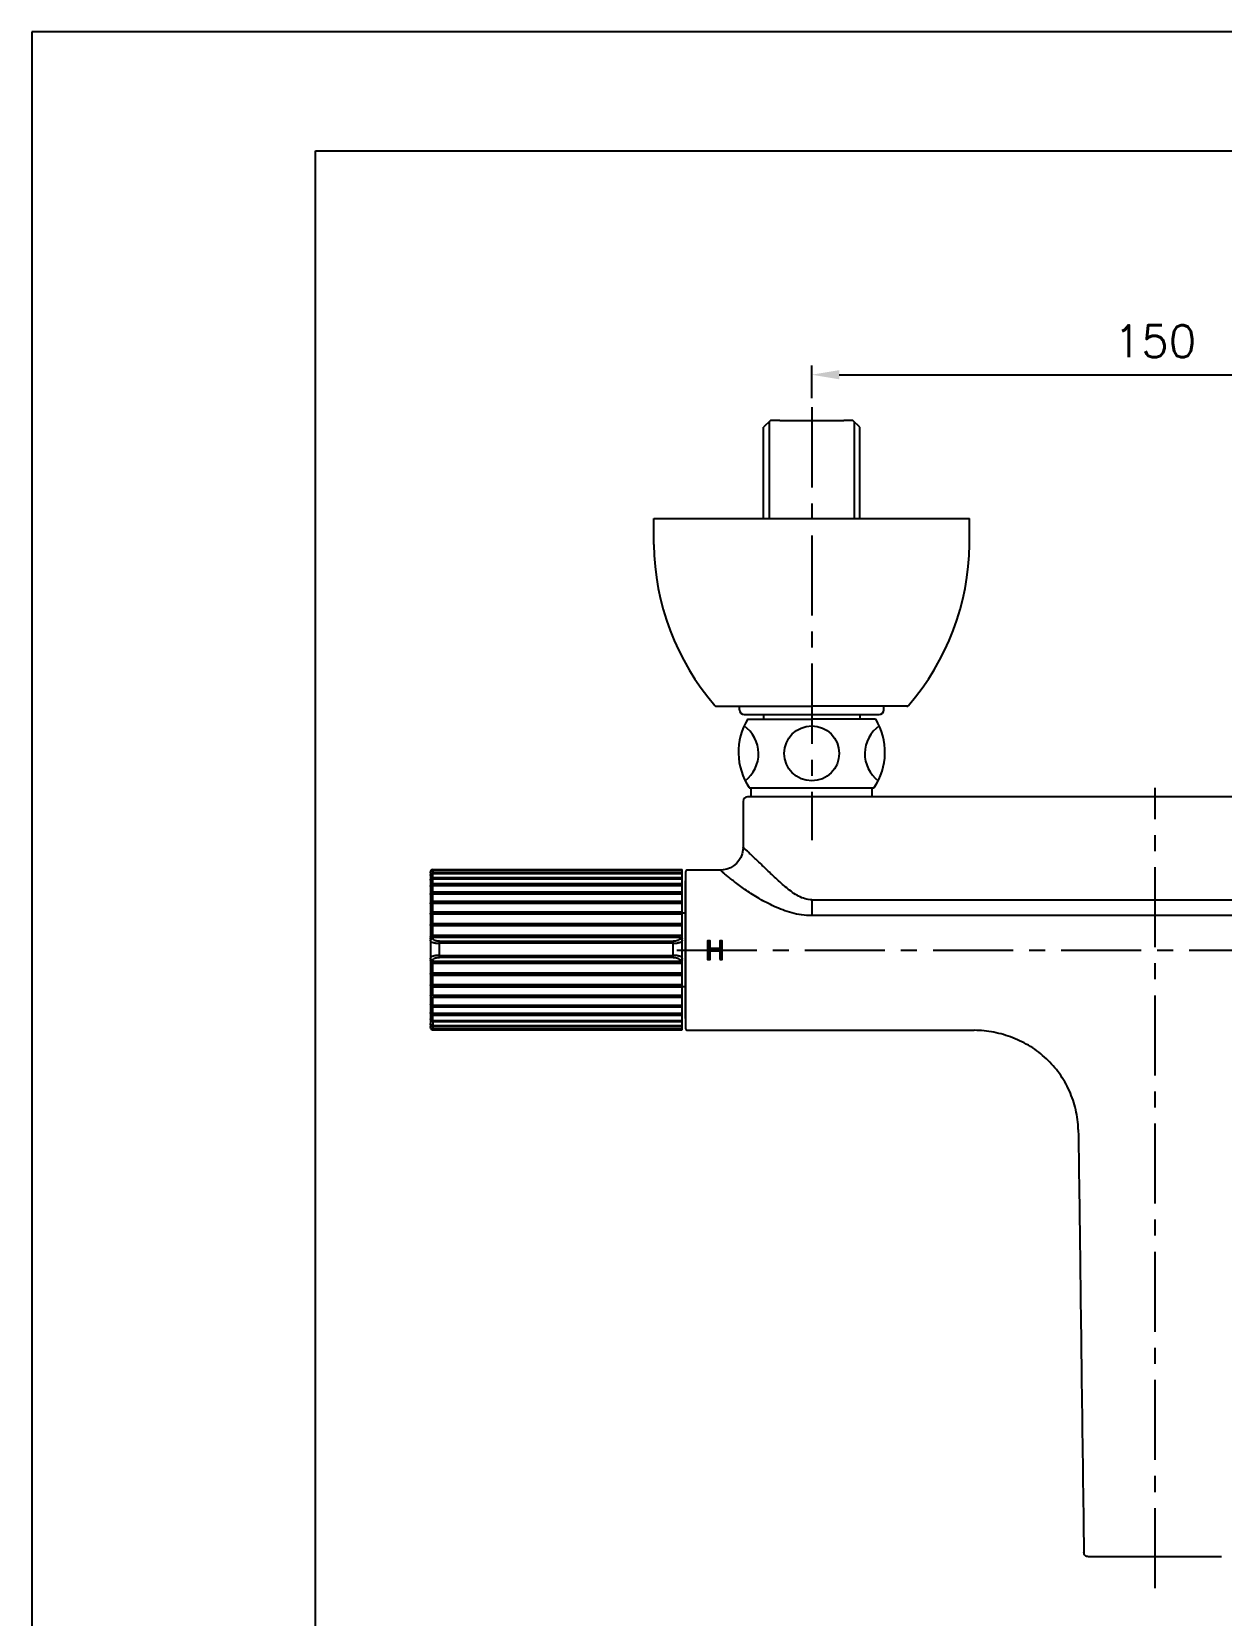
# Model space of a CAD drawing. Extents: x 19886 to 20306, y -169 to 128.
# Drawn here: x 19886.1 to 20016.1, y -44.7 to 128.3 of the extents above; entities that cross this region are included whole.
import ezdxf

# ---------------------------------------------------------------- set-up
doc = ezdxf.new("R2010")
doc.units = 0
doc.header["$LTSCALE"] = 7
doc.header["$MEASUREMENT"] = 0
doc.linetypes.add('CENTER', pattern=[2, 1.25, -0.25, 0.25, -0.25])
doc.layers.get('0').update_dxf_attribs({"color": 2, "linetype": 'CONTINUOUS'})
for name, color, linetype in [('CL', 1, 'CENTER'), ('D', 2, 'CONTINUOUS'), ('DIM', 2, 'CONTINUOUS'), ('DWG', 7, 'CONTINUOUS'), ('TXT', 4, 'CONTINUOUS')]:
    doc.layers.add(name, color=color, linetype=linetype)
doc.styles.add('GHS', font='romans', dxfattribs={"bigfont": 'ghs'})

# ---------------------------------------------------------------- blocks, each defined once
blk = doc.blocks.new('BORDER')
for p, q in [((1, 1), (0, 1)), ((0, 1), (0, 0))]:
    blk.add_line(p, q)

msp = doc.modelspace()

# ---------------------------------------------------------------- hatches: boundary and pattern name
at = {"layer": 'DWG'}
h = msp.add_hatch(color=256, dxfattribs=at)
h.dxf.hatch_style = 2
edge = h.paths.add_edge_path()
edge.add_spline(control_points=[(19961.31, 26.94), (19961.31, 26.94), (19961.31, 27.9), (19961.31, 27.9), (19961.31, 27.9), (19960.25, 27.9), (19960.25, 27.9), (19960.25, 27.9), (19960.25, 26.94), (19960.25, 26.94), (19960.25, 26.94), (19959.99, 26.94), (19959.99, 26.94), (19959.99, 26.94), (19959.99, 29), (19959.99, 29), (19959.99, 29), (19960.25, 29), (19960.25, 29), (19960.25, 29), (19960.25, 28.14), (19960.25, 28.14), (19960.25, 28.14), (19961.31, 28.14), (19961.31, 28.14), (19961.31, 28.14), (19961.31, 29), (19961.31, 29), (19961.31, 29), (19961.58, 29), (19961.58, 29), (19961.58, 29), (19961.58, 26.94), (19961.58, 26.94), (19961.58, 26.94), (19961.31, 26.94), (19961.31, 26.94)], knot_values=[0, 0, 0, 0, 1, 1, 1, 2, 2, 2, 3, 3, 3, 4, 4, 4, 5, 5, 5, 6, 6, 6, 7, 7, 7, 8, 8, 8, 9, 9, 9, 10, 10, 10, 11, 11, 11, 12, 12, 12, 12], degree=3, periodic=0)

# ---------------------------------------------------------------- linework, layer by layer
at = {"layer": 'CL'}
for p, q in [((19971.36, 87.27), (19971.36, 39.98)), ((20008.86, -41.71), (20008.86, 45.72)), ((19956.61, 27.97), (20061.11, 27.97))]:
    msp.add_line(p, q, dxfattribs=at)
at = {"layer": 'D'}
for p, q in [((19966.71, 85.69), (19966.71, 75.12)), ((19976.01, 85.69), (19976.01, 75.12))]:
    msp.add_line(p, q, dxfattribs=at)
at = {"layer": 'DIM', "ltscale": 0.6}
for p, q in [((19971.36, 88.27), (19971.36, 91.83)), ((19974.36, 90.83), (20043.36, 90.83))]:
    msp.add_line(p, q, dxfattribs=at)
msp.add_solid([(19974.36, 91.33), (19974.36, 90.33), (19971.36, 90.83)], dxfattribs=at)
at = {"layer": 'DWG'}
for p, q in [((19966.86, 85.84), (19966.11, 85.09)), ((19966.11, 75.12), (19966.11, 85.09)), ((19967.86, 85.84), (19966.86, 85.84)), ((19967.86, 85.84), (19974.86, 85.84)), ((19975.86, 85.84), (19974.86, 85.84)), ((19976.61, 85.09), (19975.86, 85.84)), ((19976.61, 75.12), (19976.61, 85.09)), ((19954.11, 75.12), (19988.61, 75.12)), ((19954.11, 72.28), (19954.11, 75.12)), ((19988.61, 72.28), (19988.61, 75.12)), ((19960.97, 54.62), (19971.36, 54.62)), ((19963.48, 54.22), (19963.48, 54.62)), ((19963.98, 53.72), (19971.36, 53.72)), ((19966.11, 53.72), (19967.36, 53.72)), ((19966.11, 53.72), (19966.11, 53.22)), ((19981.87, 54.62), (19971.36, 54.62)), ((19971.36, 53.72), (19978.73, 53.72)), ((19976.61, 53.72), (19976.61, 53.22)), ((19979.23, 54.22), (19979.23, 54.62)), ((19964.37, 53.22), (19971.36, 53.22)), ((19978.34, 53.22), (19971.36, 53.22)), ((19964.53, 45.72), (19978.19, 45.72)), ((19964.76, 44.72), (19964.76, 45.72)), ((19977.96, 44.72), (19977.96, 45.72)), ((19963.86, 44.22), (19963.86, 39.22)), ((20053.36, 44.72), (19964.36, 44.72)), ((19929.72, 36.59), (19929.71, 36.52)), ((19929.71, 36.52), (19929.71, 36.48)), ((19929.71, 36.42), (19929.71, 19.52)), ((19929.96, 36.77), (19957.21, 36.77)), ((19957.21, 19.27), (19957.21, 36.77)), ((19957.61, 19.37), (19957.61, 36.57)), ((19961.36, 36.72), (19957.76, 36.72)), ((19957.56, 35.52), (19957.61, 35.57)), ((19957.56, 20.52), (19957.56, 35.52)), ((19971.36, 33.48), (19971.36, 31.75)), ((19971.36, 33.48), (20046.36, 33.48)), ((19957.21, 32.05), (19957.56, 32.05)), ((20046.36, 31.75), (19971.36, 31.75)), ((19957.21, 23.99), (19957.56, 23.99)), ((19929.96, 19.27), (19957.19, 19.27)), ((19929.96, 19.27), (19957.21, 19.27)), ((19957.56, 20.52), (19957.61, 20.47)), ((19957.76, 19.22), (19989.11, 19.22)), ((20016.11, -38.28), (20001.61, -38.28))]:
    msp.add_line(p, q, dxfattribs=at)
at = {"layer": 'DWG', "color": 2}
for p, q in [((19929.96, 36.69), (19929.96, 36.77)), ((19957.21, 36.69), (19929.96, 36.69)), ((19929.96, 36.65), (19929.96, 36.4)), ((19957.21, 36.65), (19929.96, 36.65)), ((19957.21, 36.4), (19929.96, 36.4)), ((19929.96, 35.9), (19929.96, 36.31)), ((19957.21, 36.31), (19929.96, 36.31)), ((19929.96, 35.9), (19957.21, 35.9)), ((19929.96, 35.21), (19929.96, 35.77)), ((19929.96, 35.77), (19957.21, 35.77)), ((19957.21, 35.21), (19929.96, 35.21)), ((19929.96, 34.34), (19929.96, 35.04)), ((19929.96, 35.04), (19957.21, 35.04)), ((19929.96, 34.34), (19957.21, 34.34)), ((19929.96, 33.31), (19929.96, 34.13)), ((19929.96, 34.13), (19957.21, 34.13)), ((19929.96, 33.31), (19957.21, 33.31)), ((19929.96, 32.16), (19929.96, 33.08)), ((19957.21, 33.08), (19929.96, 33.08)), ((19957.21, 31.91), (19929.71, 31.91)), ((19929.96, 32.16), (19957.21, 32.16)), ((19929.96, 30.9), (19929.96, 31.9)), ((19957.21, 31.9), (19929.96, 31.9)), ((19957.21, 30.68), (19929.71, 30.68)), ((19929.96, 30.9), (19957.21, 30.9)), ((19929.96, 29.57), (19929.96, 30.63)), ((19957.21, 30.63), (19929.96, 30.63)), ((19957.21, 29.57), (19929.96, 29.57)), ((19929.96, 29.39), (19929.96, 29.24)), ((19929.96, 29.39), (19956.96, 29.39)), ((19930.71, 27.18), (19930.71, 28.94)), ((19930.71, 28.94), (19956.21, 28.94)), ((19956.21, 28.73), (19930.71, 28.73)), ((19956.21, 27.18), (19956.21, 28.94)), ((19956.96, 29.24), (19956.96, 29.39)), ((19929.96, 26.88), (19929.96, 26.73)), ((19956.96, 26.73), (19929.96, 26.73)), ((19929.96, 25.49), (19929.96, 26.55)), ((19929.96, 26.55), (19957.21, 26.55)), ((19930.71, 27.4), (19956.21, 27.4)), ((19956.21, 27.18), (19930.71, 27.18)), ((19956.96, 26.73), (19956.96, 26.88)), ((19929.71, 25.43), (19957.21, 25.43)), ((19929.96, 25.49), (19957.21, 25.49)), ((19929.96, 24.21), (19929.96, 25.22)), ((19957.21, 25.22), (19929.96, 25.22)), ((19929.71, 24.2), (19957.21, 24.2)), ((19929.96, 24.21), (19957.21, 24.21)), ((19929.96, 23.03), (19929.96, 23.96)), ((19929.96, 23.96), (19957.21, 23.96)), ((19957.21, 23.03), (19929.96, 23.03)), ((19929.96, 21.96), (19929.96, 22.79)), ((19957.21, 22.79), (19929.96, 22.79)), ((19929.96, 21.96), (19957.21, 21.96)), ((19929.96, 21.05), (19929.96, 21.76)), ((19957.21, 21.76), (19929.96, 21.76)), ((19957.21, 21.05), (19929.96, 21.05)), ((19929.96, 20.31), (19929.96, 20.88)), ((19929.96, 20.88), (19957.21, 20.88)), ((19929.96, 20.31), (19957.21, 20.31)), ((19929.96, 20.18), (19929.96, 19.76)), ((19929.96, 20.18), (19957.21, 20.18)), ((19929.96, 19.76), (19957.21, 19.76)), ((19929.96, 19.67), (19929.96, 19.41)), ((19957.21, 19.67), (19929.96, 19.67)), ((19957.21, 19.41), (19929.96, 19.41)), ((19929.96, 19.27), (19929.96, 19.36)), ((19957.21, 19.36), (19929.96, 19.36))]:
    msp.add_line(p, q, dxfattribs=at)
at = {"layer": 'DWG'}
msp.add_lwpolyline([(19963.86, 39.22), (19963.83, 38.88), (19963.75, 38.49), (19963.6, 38.11), (19963.39, 37.76), (19963.13, 37.45), (19962.82, 37.19), (19962.47, 36.98), (19962.09, 36.83), (19961.7, 36.74), (19961.36, 36.72)], dxfattribs=at)
msp.add_circle((19971.36, 49.47), 3, dxfattribs=at)
for centre, radius, start, end in [((19981.6, 72.67), 27.5, 180.8134, 220.7841), ((19961.11, 72.67), 27.5, 319.2159, 359.1866), ((19960.97, 54.87), 0.25, 220.7841, 270), ((19963.98, 54.22), 0.5, 180, 270), ((19978.73, 54.22), 0.5, 270, 0), ((19981.74, 54.87), 0.25, 270, 319.2159), ((19970.36, 49.6), 7, 148.8114, 213.6124), ((19961.83, 49.43), 3.72, 307.3648, 54.9002), ((19980.88, 49.43), 3.72, 125.0998, 232.6352), ((19972.36, 49.6), 7, 326.3876, 31.1886), ((19964.36, 44.22), 0.5, 90, 180), ((19957.76, 36.57), 0.15, 89.9999, 180), ((19929.96, 19.52), 0.25, 180.0908, 199.0816), ((19929.95, 19.52), 0.248, 196.0761, 217.2122), ((19929.95, 19.52), 0.246, 199.1498, 217.6024), ((19957.76, 19.37), 0.15, 180, 270.0007)]:
    msp.add_arc(centre, radius, start, end, dxfattribs=at)
at = {"layer": 'DWG', "color": 2}
for centre, radius, start, end in [((19929.96, 36.46), 0.224, 90.0023, 91.7701), ((19929.96, 19.59), 0.225, 268.1494, 269.9976)]:
    msp.add_arc(centre, radius, start, end, dxfattribs=at)
at = {"layer": 'DWG'}
for points, knots in [([(19971.36, 33.48), (19971.11, 33.48), (19970.61, 33.55), (19969.91, 33.86), (19969.25, 34.28), (19968.62, 34.77), (19968.02, 35.29), (19967.44, 35.82), (19966.88, 36.35), (19966.35, 36.86), (19965.84, 37.34), (19965.38, 37.78), (19965.02, 38.13), (19964.75, 38.38), (19964.58, 38.54), (19964.42, 38.7), (19964.27, 38.83), (19964.15, 38.94), (19964.06, 39.03), (19964, 39.09), (19963.96, 39.12), (19963.93, 39.15), (19963.9, 39.17), (19963.88, 39.19), (19963.87, 39.21), (19963.86, 39.21), (19963.86, 39.22), (19963.86, 39.22), (19963.86, 39.22), (19963.86, 39.22)], [0, 0, 0, 0, 0.076666, 0.155834, 0.237629, 0.320848, 0.40416, 0.486407, 0.566562, 0.64362, 0.716534, 0.784111, 0.845075, 0.87262, 0.897953, 0.920887, 0.941236, 0.958817, 0.973449, 0.979603, 0.984966, 0.989528, 0.993279, 0.996211, 0.998315, 0.999053, 0.999581, 0.999897, 1, 1, 1, 1]), ([(19929.96, 36.77), (19929.9, 36.77), (19929.79, 36.73), (19929.73, 36.64), (19929.72, 36.59)], [0, 0, 0, 0, 0.51901, 1, 1, 1, 1]), ([(19971.36, 31.75), (19970.98, 31.75), (19970.25, 31.8), (19969.19, 32.02), (19968.2, 32.35), (19967.28, 32.73), (19966.43, 33.15), (19965.64, 33.59), (19964.91, 34.04), (19964.23, 34.49), (19963.62, 34.93), (19963.07, 35.34), (19962.65, 35.66), (19962.35, 35.9), (19962.15, 36.06), (19961.97, 36.21), (19961.81, 36.34), (19961.68, 36.45), (19961.58, 36.53), (19961.51, 36.59), (19961.47, 36.62), (19961.44, 36.65), (19961.41, 36.67), (19961.39, 36.69), (19961.37, 36.71), (19961.36, 36.71), (19961.36, 36.72), (19961.36, 36.72), (19961.36, 36.72), (19961.36, 36.72)], [0, 0, 0, 0, 0.098156, 0.193524, 0.284883, 0.372149, 0.455478, 0.534945, 0.61045, 0.68165, 0.748049, 0.8089, 0.863321, 0.88778, 0.910211, 0.930468, 0.948405, 0.963874, 0.976727, 0.982129, 0.986834, 0.990833, 0.99412, 0.996688, 0.998528, 0.999174, 0.999635, 0.999911, 1, 1, 1, 1]), ([(19957.61, 27.97), (19957.61, 27.97), (19957.61, 27.97), (19957.61, 27.97), (19957.61, 27.97), (19957.62, 27.97), (19957.63, 27.97), (19957.65, 27.97), (19957.67, 27.97), (19957.71, 27.97), (19957.74, 27.97), (19957.76, 27.97)], [0, 0, 0, 0, 0.005059, 0.019511, 0.043323, 0.076337, 0.168792, 0.293051, 0.444508, 0.617437, 1, 1, 1, 1]), ([(19961.31, 26.94), (19961.31, 26.94), (19961.31, 27.9), (19961.31, 27.9), (19961.31, 27.9), (19960.25, 27.9), (19960.25, 27.9), (19960.25, 27.9), (19960.25, 26.94), (19960.25, 26.94), (19960.25, 26.94), (19959.99, 26.94), (19959.99, 26.94), (19959.99, 26.94), (19959.99, 29), (19959.99, 29), (19959.99, 29), (19960.25, 29), (19960.25, 29), (19960.25, 29), (19960.25, 28.14), (19960.25, 28.14), (19960.25, 28.14), (19961.31, 28.14), (19961.31, 28.14), (19961.31, 28.14), (19961.31, 29), (19961.31, 29), (19961.31, 29), (19961.58, 29), (19961.58, 29), (19961.58, 29), (19961.58, 26.94), (19961.58, 26.94), (19961.58, 26.94), (19961.31, 26.94), (19961.31, 26.94)], [0, 0, 0, 0, 1, 1, 1, 2, 2, 2, 3, 3, 3, 4, 4, 4, 5, 5, 5, 6, 6, 6, 7, 7, 7, 8, 8, 8, 9, 9, 9, 10, 10, 10, 11, 11, 11, 12, 12, 12, 12]), ([(19929.96, 19.27), (19929.92, 19.27), (19929.84, 19.29), (19929.78, 19.34), (19929.76, 19.37)], [0, 0, 0, 0, 0.512792, 1, 1, 1, 1]), ([(19929.76, 19.37), (19929.78, 19.34), (19929.84, 19.29), (19929.92, 19.27), (19929.96, 19.27)], [0, 0, 0, 0, 0.486696, 1, 1, 1, 1]), ([(20000.48, 8.37), (20000.46, 9.1), (20000.28, 10.56), (19999.69, 12.3), (19999.02, 13.59), (19998.43, 14.5), (19997.76, 15.35), (19997, 16.13), (19996.17, 16.84), (19995.28, 17.46), (19994.33, 17.98), (19993, 18.56), (19991.27, 19.07), (19989.83, 19.22), (19989.11, 19.22)], [0, 0, 0, 0, 0.126356, 0.251988, 0.314609, 0.377058, 0.439294, 0.501423, 0.564091, 0.62688, 0.689324, 0.75162, 0.875793, 1, 1, 1, 1]), ([(20000.48, 8.37), (20000.54, 4.52), (20000.75, -10.86), (20000.92, -26.24), (20001.1, -37.78)], [0, 0, 0, 0, 0.249878, 1, 1, 1, 1]), ([(20001.61, -38.28), (20001.53, -38.28), (20001.4, -38.26), (20001.22, -38.16), (20001.12, -37.99), (20001.1, -37.85), (20001.1, -37.78)], [0, 0, 0, 0, 0.271204, 0.499993, 0.728787, 1, 1, 1, 1])]:
    msp.add_open_spline(points, degree=3, knots=knots, dxfattribs=at)
at = {"layer": 'DWG', "color": 2}
for points, knots in [([(19929.71, 36.42), (19929.71, 36.47), (19929.73, 36.56), (19929.8, 36.64), (19929.86, 36.67), (19929.88, 36.68)], [0, 0, 0, 0, 0.488678, 0.741512, 1, 1, 1, 1]), ([(19929.71, 36.12), (19929.71, 36.17), (19929.74, 36.29), (19929.83, 36.37), (19929.89, 36.39)], [0, 0, 0, 0, 0.498596, 1, 1, 1, 1]), ([(19929.96, 36.65), (19929.9, 36.65), (19929.8, 36.62), (19929.74, 36.54), (19929.72, 36.5)], [0, 0, 0, 0, 0.532524, 1, 1, 1, 1]), ([(19929.96, 36.31), (19929.92, 36.31), (19929.86, 36.3), (19929.77, 36.25), (19929.72, 36.19), (19929.71, 36.14), (19929.71, 36.12)], [0, 0, 0, 0, 0.296797, 0.563497, 0.793295, 1, 1, 1, 1]), ([(19929.71, 35.61), (19929.71, 35.65), (19929.72, 35.72), (19929.77, 35.81), (19929.85, 35.88), (19929.92, 35.9), (19929.96, 35.9)], [0, 0, 0, 0, 0.250289, 0.500403, 0.750272, 1, 1, 1, 1]), ([(19929.96, 35.77), (19929.92, 35.77), (19929.86, 35.76), (19929.78, 35.73), (19929.72, 35.67), (19929.71, 35.63), (19929.71, 35.61)], [0, 0, 0, 0, 0.318425, 0.594493, 0.815796, 1, 1, 1, 1]), ([(19929.71, 34.92), (19929.71, 34.95), (19929.72, 35.02), (19929.77, 35.12), (19929.85, 35.19), (19929.92, 35.21), (19929.96, 35.21)], [0, 0, 0, 0, 0.249933, 0.499896, 0.750032, 1, 1, 1, 1]), ([(19929.96, 35.04), (19929.92, 35.04), (19929.86, 35.03), (19929.79, 35.01), (19929.74, 34.98), (19929.72, 34.96), (19929.71, 34.93), (19929.71, 34.92)], [0, 0, 0, 0, 0.344394, 0.63266, 0.748337, 0.845637, 1, 1, 1, 1]), ([(19929.71, 34.06), (19929.71, 34.09), (19929.72, 34.16), (19929.77, 34.25), (19929.85, 34.32), (19929.92, 34.34), (19929.96, 34.34)], [0, 0, 0, 0, 0.246907, 0.495283, 0.746396, 1, 1, 1, 1]), ([(19929.96, 34.13), (19929.92, 34.13), (19929.86, 34.13), (19929.79, 34.12), (19929.74, 34.1), (19929.72, 34.09), (19929.71, 34.07), (19929.71, 34.06)], [0, 0, 0, 0, 0.373175, 0.677271, 0.792528, 0.882473, 1, 1, 1, 1]), ([(19929.71, 33.05), (19929.71, 33.08), (19929.72, 33.15), (19929.77, 33.23), (19929.85, 33.3), (19929.92, 33.31), (19929.96, 33.31)], [0, 0, 0, 0, 0.240971, 0.486363, 0.739645, 1, 1, 1, 1]), ([(19929.96, 33.08), (19929.92, 33.08), (19929.86, 33.08), (19929.78, 33.07), (19929.73, 33.06), (19929.71, 33.06), (19929.71, 33.05), (19929.71, 33.05)], [0, 0, 0, 0, 0.398515, 0.717565, 0.918215, 0.972173, 1, 1, 1, 1]), ([(19929.71, 31.91), (19929.71, 31.94), (19929.72, 32), (19929.77, 32.08), (19929.85, 32.14), (19929.92, 32.16), (19929.96, 32.16)], [0, 0, 0, 0, 0.231683, 0.472579, 0.729427, 1, 1, 1, 1]), ([(19929.96, 31.9), (19929.92, 31.9), (19929.87, 31.9), (19929.81, 31.9), (19929.77, 31.9), (19929.75, 31.91), (19929.72, 31.91), (19929.71, 31.91), (19929.71, 31.91), (19929.71, 31.91)], [0, 0, 0, 0, 0.405203, 0.580708, 0.728672, 0.84551, 0.929536, 0.980546, 1, 1, 1, 1]), ([(19929.71, 30.68), (19929.71, 30.71), (19929.72, 30.77), (19929.77, 30.84), (19929.85, 30.89), (19929.92, 30.9), (19929.96, 30.9)], [0, 0, 0, 0, 0.218336, 0.453119, 0.715129, 1, 1, 1, 1]), ([(19929.96, 30.63), (19929.92, 30.63), (19929.86, 30.63), (19929.79, 30.64), (19929.75, 30.65), (19929.72, 30.66), (19929.71, 30.68), (19929.71, 30.68)], [0, 0, 0, 0, 0.384516, 0.695154, 0.810667, 0.898168, 1, 1, 1, 1]), ([(19929.71, 29.39), (19929.71, 29.41), (19929.72, 29.46), (19929.77, 29.52), (19929.86, 29.56), (19929.92, 29.57), (19929.96, 29.57)], [0, 0, 0, 0, 0.1999, 0.427001, 0.696497, 1, 1, 1, 1]), ([(19929.71, 29.21), (19929.71, 29.23), (19929.72, 29.28), (19929.77, 29.34), (19929.86, 29.38), (19929.92, 29.39), (19929.96, 29.39)], [0, 0, 0, 0, 0.200066, 0.427136, 0.696414, 1, 1, 1, 1]), ([(19929.71, 29.01), (19929.71, 29.03), (19929.72, 29.1), (19929.77, 29.18), (19929.86, 29.23), (19929.92, 29.24), (19929.96, 29.24)], [0, 0, 0, 0, 0.232592, 0.489081, 0.752474, 1, 1, 1, 1]), ([(19929.71, 29.01), (19929.71, 28.97), (19929.75, 28.92), (19929.81, 28.88), (19929.88, 28.85), (19929.99, 28.81), (19930.14, 28.78), (19930.31, 28.75), (19930.5, 28.73), (19930.64, 28.73), (19930.71, 28.73)], [0, 0, 0, 0, 0.111934, 0.154039, 0.202628, 0.319582, 0.462336, 0.627248, 0.80914, 1, 1, 1, 1]), ([(19930.71, 28.94), (19930.6, 28.94), (19930.46, 28.95), (19930.28, 28.99), (19930.17, 29.03), (19930.08, 29.08), (19930.01, 29.13), (19929.97, 29.18), (19929.96, 29.22), (19929.96, 29.24)], [0, 0, 0, 0, 0.351488, 0.508589, 0.646577, 0.762793, 0.857719, 0.934392, 1, 1, 1, 1]), ([(19956.96, 29.24), (19956.96, 29.22), (19956.94, 29.18), (19956.9, 29.13), (19956.84, 29.08), (19956.75, 29.03), (19956.63, 28.99), (19956.45, 28.95), (19956.31, 28.94), (19956.21, 28.94)], [0, 0, 0, 0, 0.065611, 0.142267, 0.237179, 0.353393, 0.491384, 0.648501, 1, 1, 1, 1]), ([(19956.21, 28.73), (19956.27, 28.73), (19956.41, 28.73), (19956.6, 28.75), (19956.78, 28.78), (19956.92, 28.81), (19957.04, 28.85), (19957.13, 28.9), (19957.19, 28.95), (19957.21, 28.99), (19957.21, 29.01)], [0, 0, 0, 0, 0.190256, 0.371615, 0.536036, 0.678355, 0.794946, 0.885238, 0.951113, 1, 1, 1, 1]), ([(19956.96, 29.39), (19956.99, 29.39), (19957.06, 29.38), (19957.14, 29.34), (19957.19, 29.28), (19957.21, 29.23), (19957.21, 29.21)], [0, 0, 0, 0, 0.303588, 0.572863, 0.799931, 1, 1, 1, 1]), ([(19956.96, 29.24), (19956.99, 29.24), (19957.05, 29.23), (19957.14, 29.18), (19957.19, 29.1), (19957.21, 29.03), (19957.21, 29.01)], [0, 0, 0, 0, 0.247526, 0.510919, 0.767408, 1, 1, 1, 1]), ([(19930.71, 27.4), (19930.64, 27.4), (19930.5, 27.4), (19930.31, 27.38), (19930.14, 27.35), (19929.99, 27.32), (19929.87, 27.27), (19929.78, 27.23), (19929.72, 27.18), (19929.71, 27.13), (19929.71, 27.11)], [0, 0, 0, 0, 0.189452, 0.370048, 0.53388, 0.675852, 0.792403, 0.883049, 0.949772, 1, 1, 1, 1]), ([(19929.96, 26.88), (19929.92, 26.88), (19929.86, 26.89), (19929.77, 26.94), (19929.72, 27.02), (19929.71, 27.09), (19929.71, 27.11)], [0, 0, 0, 0, 0.247921, 0.511503, 0.767814, 1, 1, 1, 1]), ([(19929.96, 26.73), (19929.92, 26.73), (19929.86, 26.74), (19929.77, 26.78), (19929.72, 26.84), (19929.71, 26.89), (19929.71, 26.91)], [0, 0, 0, 0, 0.304848, 0.574649, 0.801213, 1, 1, 1, 1]), ([(19929.71, 26.73), (19929.71, 26.71), (19929.72, 26.66), (19929.77, 26.6), (19929.86, 26.56), (19929.92, 26.55), (19929.96, 26.55)], [0, 0, 0, 0, 0.198619, 0.425219, 0.695246, 1, 1, 1, 1]), ([(19929.96, 26.88), (19929.96, 26.98), (19930.11, 27.08), (19930.28, 27.13), (19930.41, 27.16), (19930.55, 27.18), (19930.65, 27.18), (19930.71, 27.18)], [0, 0, 0, 0, 0.344464, 0.484525, 0.643762, 0.817918, 1, 1, 1, 1]), ([(19957.21, 27.11), (19957.21, 27.13), (19957.19, 27.18), (19957.13, 27.23), (19957.04, 27.27), (19956.92, 27.32), (19956.78, 27.35), (19956.6, 27.38), (19956.41, 27.4), (19956.27, 27.4), (19956.21, 27.4)], [0, 0, 0, 0, 0.050228, 0.116951, 0.207597, 0.324148, 0.46612, 0.629952, 0.810548, 1, 1, 1, 1]), ([(19956.21, 27.18), (19956.26, 27.18), (19956.36, 27.18), (19956.5, 27.16), (19956.63, 27.13), (19956.8, 27.08), (19956.96, 26.98), (19956.96, 26.88)], [0, 0, 0, 0, 0.182082, 0.356238, 0.515475, 0.655536, 1, 1, 1, 1]), ([(19957.21, 27.11), (19957.21, 27.09), (19957.19, 27.02), (19957.14, 26.94), (19957.05, 26.89), (19956.99, 26.88), (19956.96, 26.88)], [0, 0, 0, 0, 0.232186, 0.488497, 0.752079, 1, 1, 1, 1]), ([(19957.21, 26.91), (19957.21, 26.89), (19957.19, 26.84), (19957.14, 26.78), (19957.06, 26.74), (19956.99, 26.73), (19956.96, 26.73)], [0, 0, 0, 0, 0.198784, 0.42535, 0.695155, 1, 1, 1, 1]), ([(19929.96, 25.49), (19929.92, 25.49), (19929.86, 25.49), (19929.79, 25.48), (19929.75, 25.46), (19929.72, 25.45), (19929.71, 25.44), (19929.71, 25.43)], [0, 0, 0, 0, 0.382902, 0.692561, 0.807996, 0.895825, 1, 1, 1, 1]), ([(19929.96, 25.22), (19929.92, 25.22), (19929.85, 25.23), (19929.77, 25.28), (19929.72, 25.35), (19929.71, 25.4), (19929.71, 25.43)], [0, 0, 0, 0, 0.28514, 0.547805, 0.782716, 1, 1, 1, 1]), ([(19929.71, 24.2), (19929.71, 24.2), (19929.71, 24.2), (19929.72, 24.2), (19929.75, 24.21), (19929.77, 24.21), (19929.81, 24.21), (19929.87, 24.21), (19929.92, 24.21), (19929.96, 24.21)], [0, 0, 0, 0, 0.020436, 0.071745, 0.155906, 0.272643, 0.420359, 0.596811, 1, 1, 1, 1]), ([(19929.96, 23.96), (19929.92, 23.96), (19929.85, 23.97), (19929.77, 24.03), (19929.72, 24.11), (19929.71, 24.17), (19929.71, 24.2)], [0, 0, 0, 0, 0.271352, 0.528403, 0.768958, 1, 1, 1, 1]), ([(19929.96, 23.03), (19929.92, 23.03), (19929.86, 23.03), (19929.79, 23.03), (19929.75, 23.04), (19929.72, 23.04), (19929.71, 23.05), (19929.71, 23.05), (19929.71, 23.06)], [0, 0, 0, 0, 0.399674, 0.71946, 0.835658, 0.920226, 0.973613, 1, 1, 1, 1]), ([(19929.71, 23.06), (19929.71, 23.02), (19929.72, 22.96), (19929.77, 22.87), (19929.85, 22.81), (19929.92, 22.79), (19929.96, 22.79)], [0, 0, 0, 0, 0.240511, 0.485685, 0.739142, 1, 1, 1, 1]), ([(19929.96, 21.96), (19929.92, 21.96), (19929.86, 21.97), (19929.79, 21.98), (19929.74, 22), (19929.72, 22.01), (19929.71, 22.03), (19929.71, 22.04)], [0, 0, 0, 0, 0.374956, 0.680069, 0.795332, 0.884872, 1, 1, 1, 1]), ([(19929.71, 22.04), (19929.71, 22), (19929.72, 21.94), (19929.77, 21.84), (19929.85, 21.78), (19929.92, 21.76), (19929.96, 21.76)], [0, 0, 0, 0, 0.24663, 0.494877, 0.746095, 1, 1, 1, 1]), ([(19929.71, 21.17), (19929.71, 21.15), (19929.72, 21.13), (19929.74, 21.1), (19929.79, 21.08), (19929.86, 21.06), (19929.92, 21.05), (19929.96, 21.05)], [0, 0, 0, 0, 0.152373, 0.24923, 0.364855, 0.654014, 1, 1, 1, 1]), ([(19929.96, 20.88), (19929.92, 20.88), (19929.85, 20.9), (19929.77, 20.97), (19929.72, 21.06), (19929.71, 21.13), (19929.71, 21.17)], [0, 0, 0, 0, 0.250132, 0.500251, 0.750136, 1, 1, 1, 1]), ([(19929.96, 20.31), (19929.92, 20.31), (19929.86, 20.32), (19929.78, 20.35), (19929.72, 20.4), (19929.71, 20.44), (19929.71, 20.46)], [0, 0, 0, 0, 0.319879, 0.596621, 0.817371, 1, 1, 1, 1]), ([(19929.71, 20.46), (19929.71, 20.43), (19929.72, 20.36), (19929.77, 20.26), (19929.85, 20.2), (19929.92, 20.18), (19929.96, 20.18)], [0, 0, 0, 0, 0.250338, 0.500494, 0.750364, 1, 1, 1, 1]), ([(19929.96, 19.76), (19929.92, 19.76), (19929.86, 19.77), (19929.77, 19.81), (19929.72, 19.87), (19929.71, 19.92), (19929.71, 19.95)], [0, 0, 0, 0, 0.297814, 0.565006, 0.794427, 1, 1, 1, 1]), ([(19929.96, 19.67), (19929.92, 19.67), (19929.85, 19.68), (19929.77, 19.75), (19929.72, 19.84), (19929.71, 19.91), (19929.71, 19.95)], [0, 0, 0, 0, 0.251906, 0.502554, 0.751705, 1, 1, 1, 1]), ([(19929.71, 19.63), (19929.71, 19.58), (19929.73, 19.49), (19929.81, 19.41), (19929.86, 19.38), (19929.88, 19.37)], [0, 0, 0, 0, 0.489098, 0.741869, 1, 1, 1, 1]), ([(19929.96, 19.41), (19929.9, 19.41), (19929.8, 19.44), (19929.74, 19.51), (19929.72, 19.56)], [0, 0, 0, 0, 0.533554, 1, 1, 1, 1])]:
    msp.add_open_spline(points, degree=3, knots=knots, dxfattribs=at)
for points in [[(19929.72, 36.5), (19929.71, 36.47), (19929.71, 36.45), (19929.71, 36.42)], [(19929.88, 36.68), (19929.9, 36.68), (19929.93, 36.69), (19929.95, 36.69)], [(19929.89, 36.39), (19929.91, 36.39), (19929.93, 36.4), (19929.96, 36.4)], [(19929.72, 19.56), (19929.71, 19.58), (19929.71, 19.61), (19929.71, 19.63)], [(19929.88, 19.37), (19929.9, 19.37), (19929.93, 19.36), (19929.95, 19.36)]]:
    msp.add_open_spline(points, degree=3, dxfattribs=at)
at = {"layer": 'TXT'}
for p, q in [((19917.15, 115.3), (20295.15, 115.3)), ((19917.15, -158.7), (19917.15, 115.3))]:
    msp.add_line(p, q, dxfattribs=at)

# ---------------------------------------------------------------- block references
at = {"xscale": 420, "yscale": 297, "zscale": 420}
msp.add_blockref('BORDER', (19886.15, -168.7), dxfattribs=at)

# ---------------------------------------------------------------- texts
at = {"layer": 'DIM', "ltscale": 0.6, "insert": (20008.86, 94.49), "char_height": 3.5, "attachment_point": 5, "style": 'GHS'}
msp.add_mtext('\\A1;150', dxfattribs=at)

doc.saveas('drawing.dxf')
